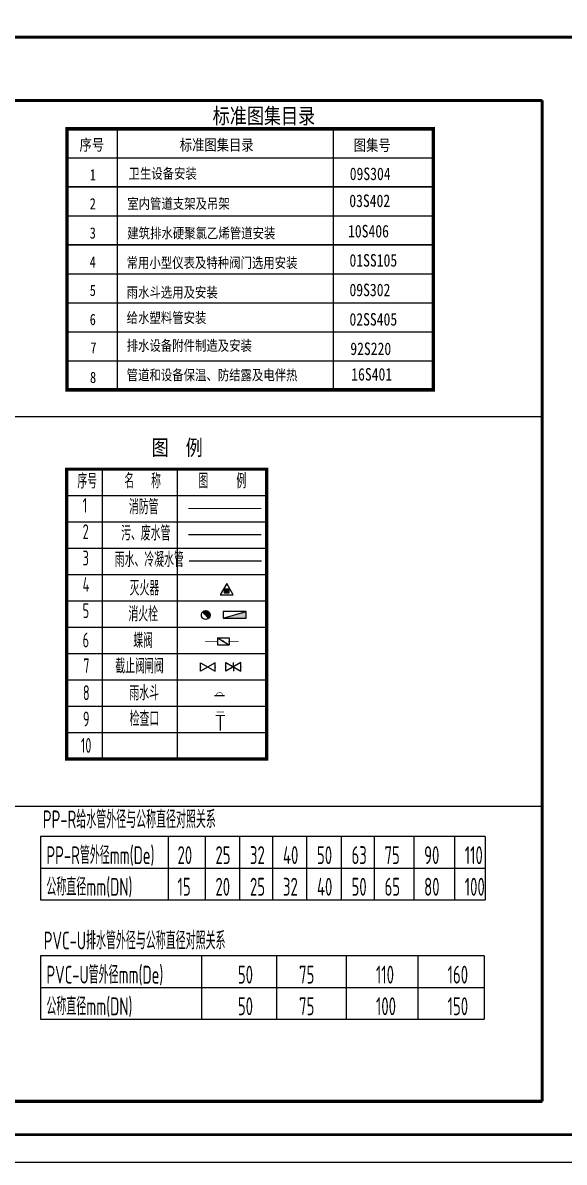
# Model space of a CAD drawing. Extents: x -427546 to -314919, y 698702 to 968782.
# Drawn here: x -398861 to -379142, y 884782 to 926307 of the extents above; entities that cross this region are included whole.
import ezdxf

# ---------------------------------------------------------------- set-up
doc = ezdxf.new("R2010")
doc.units = 0
doc.header["$LTSCALE"] = 1000
doc.header["$MEASUREMENT"] = 0
for name, pattern in [('CONTINOUS', [0]), ('DASH', [0.35, 0.25, -0.1]), ('PHANTOM2', [1.25, 0.625, -0.125, 0.125, -0.125, 0.125, -0.125])]:
    doc.linetypes.add(name, pattern=pattern)
doc.layers.get('0').update_dxf_attribs({"linetype": 'CONTINUOUS'})
for name, color, linetype in [('EQUIP_污水', 7, 'CONTINUOUS'), ('EQUIP_消火栓', 7, 'CONTINUOUS'), ('EQUIP_消防', 7, 'CONTINUOUS'), ('H-喷淋图块', 153, 'CONTINOUS'), ('PIPE-喷淋', 150, 'CONTINUOUS'), ('PIPE-污水', 2, 'CONTINUOUS'), ('PIPE-消防', 1, 'CONTINUOUS'), ('PIPE-雨水', 4, 'PHANTOM2'), ('TEXT', 7, 'CONTINUOUS'), ('TT', 7, 'CONTINUOUS'), ('TWT_TITLE', 7, 'CONTINUOUS'), ('VALVE_喷淋', 7, 'CONTINUOUS'), ('图框', 66, 'CONTINUOUS'), ('说明', 143, 'CONTINUOUS'), ('边框线', 143, 'CONTINUOUS')]:
    doc.layers.add(name, color=color, linetype=linetype)
doc.styles.add('HZ', font='txt', dxfattribs={"bigfont": 'hztxt'})
doc.styles.get("Standard").update_dxf_attribs({"font": 'GBENOR', "bigfont": 'GBCBIG'})
doc.styles.add('WW', font='gbenor.shx', dxfattribs={"width": 0.75, "bigfont": 'gbcbig.shx'})
doc.styles.add('宋体', font='')
doc.styles.get('宋体').set_extended_font_data('SimSun')

# ---------------------------------------------------------------- blocks, each defined once
blk = doc.blocks.new('$TWTSYS$00000426')
for points, const_width in [([(-125, 407), (125, 407)], 20), ([(-100, 500), (100, 500)], 20), ([(0, 407), (0, 0)], 30)]:
    blk.add_lwpolyline(points, dxfattribs=dict(const_width=const_width))
at = {"style": 'HZ', "width": 0.7, "flags": 1}
for tag in ['UNIT', 'SPEC', 'WHAT']:
    blk.add_attdef(tag, (0, 0), '', height=0.001, dxfattribs=at)
blk = doc.blocks.new('$ATTACHMENT$00000214')
h = blk.add_hatch()
h.set_pattern_fill('ANSI31', color=256, scale=200, style=0)
h.set_pattern_definition([(45, (-38543.802, -6842.639), (-17.67767, 17.67767), [])])
h.paths.add_polyline_path([(-65, 2), (65, 2), (65, -128), (-65, -128)])
for points in [[(0, 172), (-198, -172), (198, -172)], [(-65, 2), (65, 2), (65, -128), (-65, -128)]]:
    blk.add_lwpolyline(points, close=True)
blk = doc.blocks.new('$VALVE$00000316')
for p, q in [((-125, 72), (125, -72)), ((-125, 72), (-125, -72)), ((-125, 72), (125, 72)), ((125, 72), (125, -72)), ((-125, -72), (125, -72))]:
    blk.add_line(p, q)
at = {"const_width": 21.1}
blk.add_lwpolyline([(-11, 0, 1), (11, 0, 1)], format="xyb", close=True, dxfattribs=at)
for p in [(-125, 0), (125, 0)]:
    blk.add_point(p)
at = {"color": 7, "flags": 9}
for tag in ['XSIZE', 'YSIZE']:
    blk.add_attdef(tag, (0, 0), '', height=0.5, dxfattribs=at)
blk = doc.blocks.new('$ATTACHMENT$00000086')
at = {"color": 0}
for p, q in [((-5, 5, 0), (-131, 5, 0)), ((-15, 15, 0), (-130, 15, 0)), ((-130, -10, 0), (-130, 10, 0)), ((-10, 10, 0), (-130, 10, 0)), ((-21, 21, 0), (-129, 21, 0)), ((-26, 26, 0), (-128, 26, 0)), ((-31, 31, 0), (-127, 31, 0)), ((-36, 36, 0), (-126, 36, 0)), ((-125, -38, 0), (-125, 38, 0)), ((-42, 42, 0), (-124, 42, 0)), ((-47, 47, 0), (-122, 47, 0)), ((-120, -52, 0), (-120, 52, 0)), ((-52, 52, 0), (-120, 52, 0)), ((-57, 57, 0), (-118, 57, 0)), ((-115, -63, 0), (-115, 63, 0)), ((-63, 63, 0), (-115, 63, 0)), ((-68, 68, 0), (-112, 68, 0)), ((-109, -72, 0), (-109, 72, 0)), ((-73, 73, 0), (-108, 73, 0)), ((-78, 78, 0), (-105, 78, 0)), ((-104, -79, 0), (-104, 79, 0)), ((-84, 84, 0), (-101, 84, 0)), ((-99, -86, 0), (-99, 86, 0)), ((-89, 89, 0), (-96, 89, 0)), ((-94, -91, 0), (-94, 91, 0)), ((-88, -96, 0), (-88, 88, 0)), ((-83, -101, 0), (-83, 83, 0)), ((-78, -105, 0), (-78, 78, 0)), ((-73, -109, 0), (-73, 73, 0)), ((-67, -112, 0), (-67, 67, 0)), ((-62, -115, 0), (-62, 62, 0)), ((-57, -118, 0), (-57, 57, 0)), ((-52, -120, 0), (-52, 52, 0)), ((-46, -122, 0), (-46, 46, 0)), ((-41, -124, 0), (-41, 41, 0)), ((-36, -126, 0), (-36, 36, 0)), ((-31, -127, 0), (-31, 31, 0)), ((-25, -128, 0), (-25, 25, 0)), ((-20, -129, 0), (-20, 20, 0)), ((-15, -130, 0), (-15, 15, 0)), ((-10, -130, 0), (-10, 10, 0)), ((-4, -131, 0), (-4, 4, 0)), ((0, 0, 0), (-131, 0, 0)), ((6, -6, 0), (-131, -6, 0)), ((11, -11, 0), (-130, -11, 0)), ((16, -16, 0), (-130, -16, 0)), ((21, -21, 0), (-129, -21, 0)), ((27, -27, 0), (-128, -27, 0)), ((32, -32, 0), (-127, -32, 0)), ((37, -37, 0), (-125, -37, 0)), ((42, -42, 0), (-124, -42, 0)), ((48, -48, 0), (-122, -48, 0)), ((53, -53, 0), (-120, -53, 0)), ((58, -58, 0), (-117, -58, 0)), ((63, -63, 0), (-114, -63, 0)), ((69, -69, 0), (-111, -69, 0)), ((74, -74, 0), (-108, -74, 0)), ((79, -79, 0), (-104, -79, 0)), ((84, -84, 0), (-100, -84, 0)), ((90, -90, 0), (-95, -90, 0)), ((90, -95, 0), (-90, -95, 0)), ((84, -100, 0), (-84, -100, 0)), ((77, -105, 0), (-77, -105, 0)), ((70, -111, 0), (-70, -111, 0)), ((60, -116, 0), (-60, -116, 0)), ((49, -121, 0), (-49, -121, 0)), ((33, -126, 0), (-33, -126, 0)), ((1, -131, 0), (1, -1, 0)), ((6, -131, 0), (6, -6, 0)), ((11, -130, 0), (11, -11, 0)), ((17, -130, 0), (17, -17, 0)), ((22, -129, 0), (22, -22, 0)), ((27, -128, 0), (27, -27, 0)), ((32, -127, 0), (32, -32, 0)), ((38, -125, 0), (38, -38, 0)), ((43, -124, 0), (43, -43, 0)), ((48, -122, 0), (48, -48, 0)), ((53, -119, 0), (53, -53, 0)), ((59, -117, 0), (59, -59, 0)), ((64, -114, 0), (64, -64, 0)), ((69, -111, 0), (69, -69, 0)), ((74, -108, 0), (74, -74, 0)), ((80, -104, 0), (80, -80, 0)), ((85, -99, 0), (85, -85, 0)), ((90, -95, 0), (90, -90, 0))]:
    blk.add_line(p, q, dxfattribs=at)
blk.add_line((92, -92, 0), (-92, 92, 0))
for start, end in [(135, 315), (315, 135)]:
    blk.add_arc((0, 0, 0), 131, start, end)
blk = doc.blocks.new('$TWTSYS$00000434')
for p, q in [((-0.5, 0.5), (-0.5, -0.5)), ((-0.5, -0.5), (0.5, 0.5)), ((0.5, 0.5), (-0.5, 0.5)), ((0.5, -0.5), (0.5, 0.5)), ((-0.5, -0.5), (0.5, -0.5))]:
    blk.add_line(p, q)
blk.add_solid([(0.5, -0.5), (0.5, 0.5), (-0.5, -0.5)])
blk = doc.blocks.new('$ATTACHMENT$00000217')
blk.add_line((-150, 0), (150, 0))
at = {"const_width": 15}
blk.add_lwpolyline([(-99, 0, -1), (101, 0)], format="xyb", dxfattribs=at)

msp = doc.modelspace()

# ---------------------------------------------------------------- linework, layer by layer
at = {"color": 0}
for p, q in [((-391853.4, 902985.8), (-392394.2, 902673.6)), ((-392394.2, 902673.6), (-392394.2, 902985.8)), ((-392394.2, 902985.8), (-391853.4, 902673.6)), ((-391853.4, 902673.6), (-391853.4, 902985.8))]:
    msp.add_line(p, q, dxfattribs=at)
msp.add_lwpolyline([(-390919.5, 902680.1), (-390919.5, 902992.3), (-391460.4, 902680.1), (-391460.4, 902992.3), (-390919.5, 902680.1)], dxfattribs=at)
for p in [(-392394.2, 902829.7), (-391853.4, 902829.7), (-391460.4, 902836.2), (-390919.5, 902836.2)]:
    msp.add_point(p, dxfattribs=at)
at = {"layer": 'H-喷淋图块', "color": 134, "ltscale": 0.5}
for points in [[(-399345.5, 911956.3), (-379944, 911956.3)], [(-399345.5, 897762.2), (-379944, 897762.2)]]:
    msp.add_lwpolyline(points, dxfattribs=at)
at = {"layer": 'PIPE-喷淋', "linetype": 'CONTINUOUS', "ltscale": 0.8, "const_width": 35}
for points in [[(-392221.1, 903765), (-391772.8, 903765)], [(-391348.4, 903765), (-390996.7, 903765)]]:
    msp.add_lwpolyline(points, dxfattribs=at)
at = {"layer": 'PIPE-污水', "color": 0, "linetype": 'DASH', "const_width": 42, "elevation": 0}
msp.add_lwpolyline([(-392831.7, 907650.1), (-390173, 907650.1)], dxfattribs=at)
at = {"layer": 'PIPE-消防', "const_width": 35}
msp.add_lwpolyline([(-392831.7, 908610.1), (-390173, 908610.1)], dxfattribs=at)
at = {"layer": 'PIPE-雨水', "linetype": 'PHANTOM2', "ltscale": 2, "const_width": 52.5}
msp.add_lwpolyline([(-392811.1, 906690.1), (-390164.8, 906690.1)], dxfattribs=at)
at = {"layer": 'TT'}
for p, q in [((-398211.2, 896654.1), (-398211.2, 894350.1)), ((-382015.3, 896654.1), (-398211.2, 896654.1)), ((-398211.2, 894350.1), (-382015.3, 894350.1)), ((-398211.2, 892299.7), (-398211.2, 889995.7)), ((-382055.3, 892299.7), (-398211.2, 892299.7))]:
    msp.add_line(p, q, dxfattribs=at)
for points in [[(-395419.4, 922438.5), (-395419.4, 912934.5)], [(-393569.3, 896654.1), (-393569.3, 894350.1)], [(-392223.6, 896654.1), (-392223.6, 894350.1)], [(-390965.8, 896654.1), (-390965.8, 894350.1)], [(-389763.4, 896654.1), (-389763.4, 894350.1)], [(-388524.1, 896654.1), (-388524.1, 894350.1)], [(-387266.3, 896654.1), (-387266.3, 894350.1)], [(-386063.9, 896654.1), (-386063.9, 894350.1)], [(-384621.4, 896654.1), (-384621.4, 894350.1)], [(-383142, 896654.1), (-383142, 894350.1)], [(-382015.3, 896654.1), (-382015.3, 894350.1)], [(-398211.2, 895502.1), (-382015.3, 895502.1)], [(-392350.8, 892299.7), (-392350.8, 889995.7)], [(-389622.8, 892299.7), (-389622.8, 889995.7)], [(-387079.3, 892299.7), (-387079.3, 889995.7)], [(-384469.7, 892299.7), (-384469.7, 889995.7)], [(-382055.3, 892299.7), (-382055.3, 889995.7)], [(-398211.2, 891147.7), (-382055.3, 891147.7)]]:
    msp.add_lwpolyline(points, dxfattribs=at)
at = {"layer": 'TWT_TITLE', "color": 4}
msp.add_lwpolyline([(-427545.8, 884782.3), (-353245.8, 884782.3), (-353245.8, 926782.3), (-427545.8, 926782.3)], close=True, dxfattribs=at)
at = {"layer": 'TWT_TITLE', "color": 4, "const_width": 100}
msp.add_lwpolyline([(-425045.8, 885782.3), (-354245.8, 885782.3), (-354245.8, 925782.3), (-425045.8, 925782.3)], close=True, dxfattribs=at)
at = {"layer": '图框', "color": 134}
msp.add_line((-379944, 923476.3), (-379944, 886996.3), dxfattribs=at)
at = {"layer": '图框', "color": 3, "const_width": 118.8}
for points in [[(-421325.5, 923476.3), (-379944, 923476.3)], [(-379944, 923476.3), (-379944, 886996.3)], [(-421325.5, 886996.3), (-379944, 886996.3)]]:
    msp.add_lwpolyline(points, dxfattribs=at)
at = {"layer": '说明', "color": 0}
for q in [(-391190, 902992.3), (-391190, 902680.1)]:
    msp.add_line((-391190, 902836.2), q, dxfattribs=at)
at = {"layer": '边框线', "color": 0}
for p, q in [((-397252.9, 920326.5), (-383908.5, 920326.5)), ((-397252.9, 919270.5), (-383908.5, 919270.5)), ((-397252.9, 918214.5), (-383908.5, 918214.5)), ((-397252.9, 917158.5), (-383908.5, 917158.5)), ((-397252.9, 916102.5), (-383908.5, 916102.5)), ((-397252.9, 915046.5), (-383908.5, 915046.5)), ((-388495.4, 915046.5), (-383908.5, 915046.5)), ((-397252.9, 913990.5), (-383908.5, 913990.5)), ((-398211.2, 889995.7), (-382055.3, 889995.7))]:
    msp.add_line(p, q, dxfattribs=at)
at = {"layer": '边框线', "color": 3}
for p, q in [((-395959.7, 899480.6), (-395959.7, 910040.6)), ((-393228.5, 899480.6), (-393228.5, 910040.6)), ((-397260.6, 909080.6), (-389975.3, 909080.6)), ((-397260.6, 908120.6), (-389975.3, 908120.6)), ((-397260.6, 907160.6), (-389975.3, 907160.6)), ((-397260.6, 906200.6), (-389975.3, 906200.6)), ((-397260.6, 905240.6), (-389975.3, 905240.6)), ((-397260.6, 904280.6), (-389975.3, 904280.6)), ((-397260.6, 903320.6), (-389975.3, 903320.6)), ((-397260.6, 902360.6), (-389975.3, 902360.6)), ((-397260.6, 901400.6), (-389975.3, 901400.6)), ((-397260.6, 900440.6), (-389975.3, 900440.6)), ((-397260.6, 899480.6), (-389975.3, 899480.6))]:
    msp.add_line(p, q, dxfattribs=at)
at = {"layer": '边框线', "color": 0, "const_width": 130.7}
msp.add_lwpolyline([(-397252.9, 922438.5), (-397252.9, 912934.5), (-383908.5, 912934.5), (-383908.5, 922438.5), (-397252.9, 922438.5)], dxfattribs=at)
at = {"layer": '边框线', "color": 0}
for points in [[(-387553.6, 922438.5), (-387553.6, 912934.5)], [(-397252.9, 921382.5), (-383908.5, 921382.5)], [(-397252.9, 921382.5), (-383908.5, 921382.5)], [(-383908.5, 920326.5), (-397252.9, 920326.5)], [(-397252.9, 919270.5), (-383908.5, 919270.5)], [(-383908.5, 918214.5), (-397252.9, 918214.5)]]:
    msp.add_lwpolyline(points, dxfattribs=at)
at = {"layer": '边框线', "color": 3, "const_width": 118.8}
msp.add_lwpolyline([(-397260.6, 910040.6), (-397260.6, 899480.6), (-389975.3, 899480.6), (-389975.3, 910040.6), (-397260.6, 910040.6)], dxfattribs=at)

# ---------------------------------------------------------------- block references
at = {"layer": 'EQUIP_污水', "linetype": 'BYBLOCK', "xscale": 1.2, "yscale": 1.2, "zscale": 1.2}
msp.add_blockref('$ATTACHMENT$00000217', (-391694.3, 901785.7), dxfattribs=at)
at = {"layer": 'EQUIP_污水', "xscale": 1.368000000016764, "yscale": 1.368000000016764, "zscale": 1.368}
msp.add_blockref('$TWTSYS$00000426', (-391664.3, 900504.1), dxfattribs=at)
at = {"layer": 'EQUIP_消火栓', "xscale": 840, "yscale": 240, "zscale": 840, "rotation": 359.9999999999999}
msp.add_blockref('$TWTSYS$00000434', (-391142.2, 904726.7), dxfattribs=at)
at = {"layer": 'EQUIP_消防', "xscale": 1.2, "yscale": 1.2, "zscale": 1.2}
msp.add_blockref('$ATTACHMENT$00000214', (-391431.1, 905671.7), dxfattribs=at)
at = {"layer": 'EQUIP_消防', "xscale": -1.2, "yscale": 1.2, "zscale": 1.2, "rotation": 90}
msp.add_blockref('$ATTACHMENT$00000086', (-392200, 904720), dxfattribs=at)
at = {"layer": 'VALVE_喷淋', "xscale": 1.7, "yscale": 1.7, "zscale": 1.7}
msp.add_blockref('$VALVE$00000316', (-391560.6, 903765), dxfattribs=at)

# ---------------------------------------------------------------- texts
at = {"layer": 'TEXT', "color": 3, "style": '宋体', "width": 0.8}
for s, height, p in [('标准图集目录', 570.24, (-391945, 922630.1, 0)), ('序号', 410.57, (-396795.8, 921655.9)), ('标准图集目录', 410.57, (-393143.2, 921650.5)), ('图集号', 410.57, (-386805.5, 921641, 0)), ('卫生设备安装', 380.16, (-395009.3, 920626, 0)), ('09S304', 456.19, (-386953.2, 920575.4, 0)), ('1', 410.6, (-396423.7, 920562)), ('2', 410.6, (-396423.7, 919506)), ('室内管道支架及吊架', 380.16, (-395057.2, 919529.3)), ('03S402', 456.19, (-386969.5, 919592.4)), ('10S406', 456.19, (-387014.8, 918485.6)), ('3', 410.6, (-396423.7, 918442.4)), ('建筑排水硬聚氯乙烯管道安装 ', 380.16, (-395057.2, 918450.9)), ('4', 410.6, (-396423.7, 917385.9)), ('常用小型仪表及特种阀门选用安装', 380.16, (-395078.4, 917372.6)), ('01SS105', 456.19, (-386962.8, 917422.2)), ('5', 410.6, (-396423.7, 916353.2)), ('雨水斗选用及安装', 380.16, (-395078.4, 916294.2)), ('09S302', 456.19, (-386962.8, 916343.9)), ('6', 410.6, (-396423.7, 915291.7)), ('给水塑料管安装', 380.16, (-395078.4, 915367.2)), ('02SS405', 456.19, (-386962.8, 915271.3)), ('7', 410.6, (-396399.5, 914256.6)), ('排水设备附件制造及安装', 380.16, (-395078.4, 914354.3)), ('92S220', 456.19, (-386932.4, 914200.2)), ('8', 410.6, (-396413, 913179.7)), ('管道和设备保温、防结露及电伴热', 380.16, (-395078.4, 913280.9)), ('16S401', 456.19, (-386898, 913268.5)), ('图  例', 570.24, (-394171.1, 910542.1))]:
    msp.add_text(s, height=height, dxfattribs=at).set_placement(p)
at = {"layer": 'TT', "style": 'WW', "width": 0.7}
for s, height, p in [('序号', 540, (-396871.3, 909335.1)), ('名   称', 540, (-395162.1, 909340.5)), ('图     例', 540, (-392464.9, 909340.5)), ('1', 540, (-396680.7, 908451.4)), ('消防管', 540, (-394995.7, 908397.6)), ('2', 540, (-396680.7, 907491.4)), ('污、废水管', 540, (-395280.6, 907437.6)), ('3', 540, (-396680.7, 906531.4)), ('雨水、冷凝水管', 540, (-395513.1, 906474.7)), ('4', 540, (-396680.7, 905571.4)), ('灭火器', 540, (-394968.4, 905432.2)), ('5', 540, (-396680.7, 904611.4)), ('消火栓', 540, (-395014.6, 904490.1)), ('6', 540, (-396680.7, 903543.5)), ('蝶阀', 540, (-394840, 903523.7)), ('截止阀', 540, (-395491.9, 902592.1)), ('闸阀', 540, (-394447, 902592.1)), ('7', 540, (-396658.7, 902602.6)), ('8', 540, (-396670.9, 901623.5)), ('雨水斗', 540, (-394981, 901610.1)), ('9', 540, (-396670.9, 900663.5)), ('检查口', 540, (-394969.7, 900674)), ('10', 540, (-396744.5, 899703.5)), ('PP-R给水管外径与公称直径对照关系', 648, (-398130.3, 896952.2)), ('PP-R管外径mm(De)', 648, (-398001.5, 895646.1)), ('20', 653.4, (-393225.8, 895646.1)), ('25', 653.4, (-391845.5, 895646.1)), ('32', 653.4, (-390587.7, 895646.1)), ('40', 653.4, (-389385.3, 895646.1)), ('50', 653.4, (-388146, 895646.1)), ('63', 653.4, (-386888.2, 895646.1)), ('75', 653.4, (-385685.8, 895646.1)), ('90', 653.4, (-384243.3, 895646.1)), ('110', 653.4, (-382763.9, 895646.1)), ('公称直径mm(DN)', 648, (-398001.5, 894494.1)), ('15', 653.4, (-393225.8, 894494.1)), ('20', 653.4, (-391845.5, 894494.1)), ('25', 653.4, (-390587.7, 894494.1)), ('32', 653.4, (-389385.3, 894494.1)), ('40', 653.4, (-388146, 894494.1)), ('50', 653.4, (-386888.2, 894494.1)), ('65', 653.4, (-385685.8, 894494.1)), ('80', 653.4, (-384243.3, 894494.1)), ('100', 653.4, (-382763.9, 894494.1)), ('PVC-U排水管外径与公称直径对照关系', 648, (-398099.2, 892536.2)), ('PVC-U管外径mm(De)', 648, (-398001.5, 891291.7)), ('50', 653.4, (-391027.2, 891291.7)), ('75', 653.4, (-388798.8, 891291.7)), ('110', 653.4, (-385997.5, 891291.7)), ('160', 653.4, (-383387.4, 891291.7)), ('公称直径mm(DN)', 648, (-398001.5, 890139.7)), ('50', 653.4, (-391027.2, 890139.7)), ('75', 653.4, (-388798.8, 890139.7)), ('100', 653.4, (-385997.5, 890139.7)), ('150', 653.4, (-383387.4, 890139.7))]:
    msp.add_text(s, height=height, dxfattribs=at).set_placement(p)

doc.saveas('drawing.dxf')
